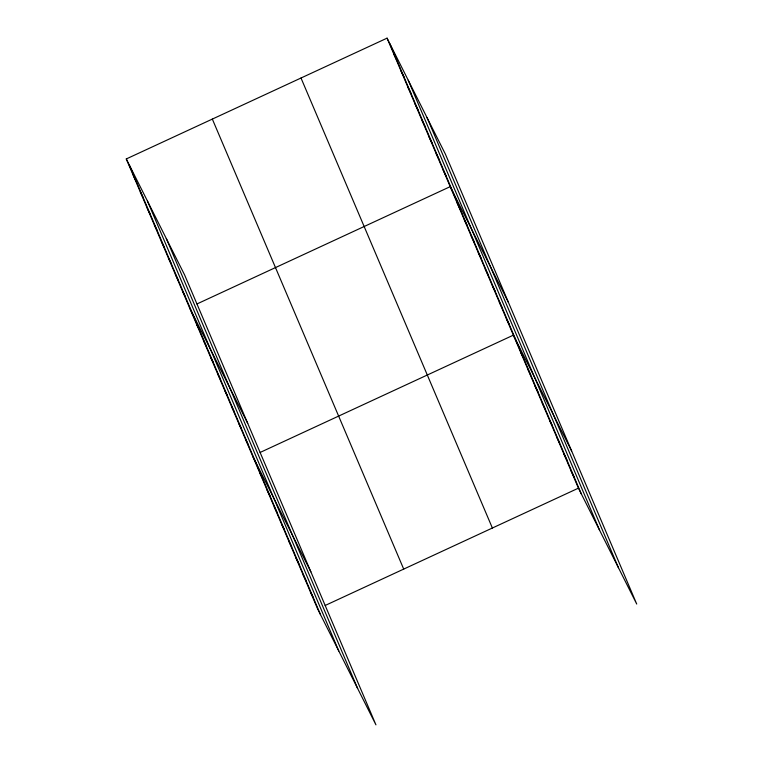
<?xml version="1.0" encoding="UTF-8"?>
<svg xmlns="http://www.w3.org/2000/svg" width="763" height="763" viewBox="0 0 763 763"><rect width="100%" height="100%" fill="white"/><g stroke="black" fill="none" stroke-linecap="round" stroke-linejoin="round"><path stroke-width="1.14" d="M126.276 158.952L184.57 274.842L375.94 724.85L317.646 608.95L126.276 158.952L387.06 38.15L445.354 154.05L636.724 604.048L578.43 488.158L387.06 38.15M196.959 303.96L450.208 186.649L508.501 302.549M260.116 452.459L513.365 335.157L571.659 451.047M325.181 605.469L578.43 488.158M394.08 54.65L396.951 60.363M401.09 71.15L403.97 76.863M408.11 87.65L410.98 93.363M415.129 104.15L418 109.862M422.149 120.649L425.02 126.362M429.159 137.149L432.03 142.862M436.178 153.649L439.049 159.362M443.198 170.149L446.069 175.862M457.228 203.149L460.099 208.862M464.247 219.649L467.118 225.362M471.267 236.148L474.138 241.861M478.277 252.648L481.157 258.361M485.297 269.148L488.167 274.861M492.316 285.648L495.187 291.361M499.326 302.148L502.207 307.861M506.346 318.657L509.217 324.361M520.595 352.153L523.466 357.866M527.824 369.149L530.695 374.862M535.054 386.154L537.925 391.867M542.283 403.15L545.154 408.863M549.513 420.155L552.383 425.868M556.742 437.151L559.613 442.864M563.971 454.157L566.842 459.87M571.201 471.152L574.072 476.865M133.296 175.452L136.167 181.165M140.316 191.952L143.186 197.665M147.326 208.452L150.206 214.165M154.345 224.951L157.216 230.664M161.365 241.451L164.236 247.164M168.385 257.951L171.255 263.664M175.395 274.451L178.275 280.164M182.414 290.951L185.285 296.664M189.434 307.451L247.717 423.351M196.444 323.951L199.324 329.664M203.463 340.451L206.334 346.164M210.483 356.95L213.354 362.663M217.503 373.45L220.373 379.163M224.513 389.95L227.393 395.663M231.532 406.45L234.403 412.163M238.552 422.95L241.423 428.663M245.572 439.45L248.442 445.163M252.582 455.95L310.875 571.849M259.811 472.955L262.682 478.668M267.04 489.951L269.911 495.664M274.27 506.956L277.141 512.66M281.499 523.952L284.38 529.665M288.729 540.948L291.609 546.661M295.958 557.953L298.838 563.666M303.188 574.949L306.068 580.662M310.417 591.954L313.297 597.667M427.061 117.683L618.431 567.691M408.224 80.22L599.594 530.228M389.931 43.863L581.301 493.871M301.004 78.017L492.373 528.015M212.333 119.085L403.703 569.093M166.286 238.485L357.656 688.493M147.44 201.022L338.81 651.03M129.157 164.665L320.527 614.663"/></g></svg>
